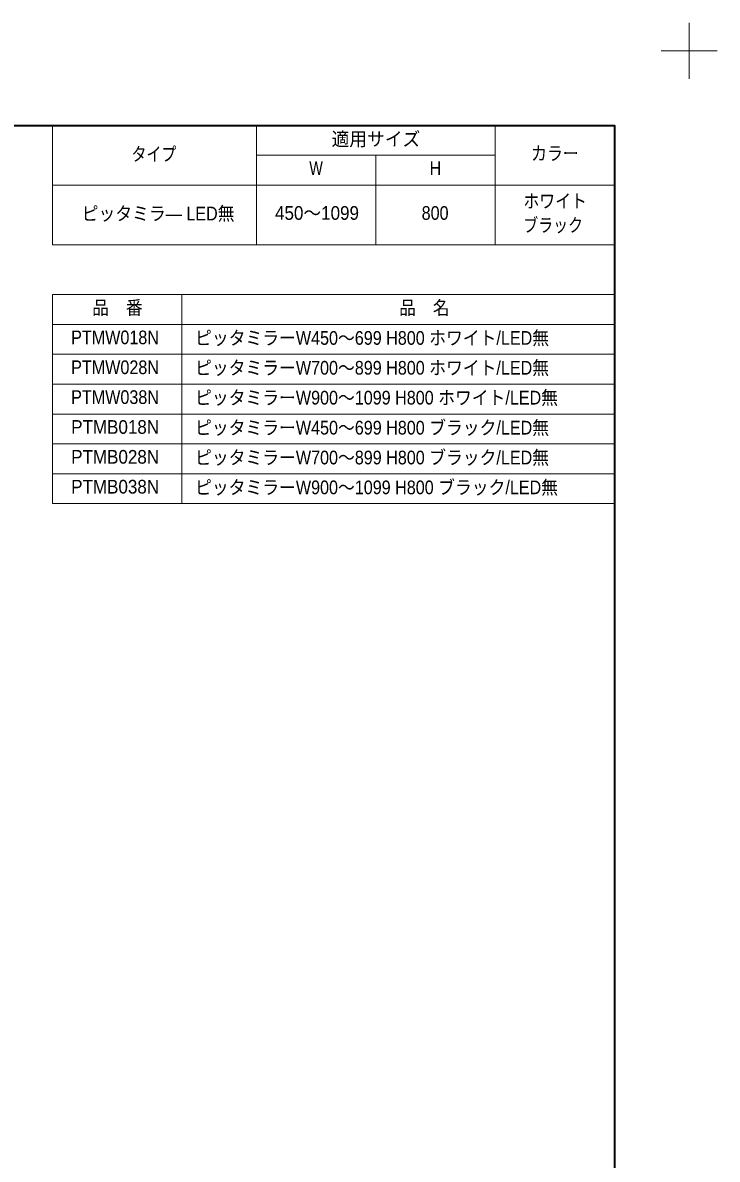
# Model space of a CAD drawing. Units: millimetres, scale not verified. Extents: x -4547 to 4547, y -2284 to 2284.
# Drawn here: x 470 to 1866, y 0 to 2284 of the extents above; entities that cross this region are included whole.
import ezdxf
from ezdxf.enums import TextEntityAlignment as Align

# ---------------------------------------------------------------- set-up
doc = ezdxf.new("R2010")
doc.units = ezdxf.units.MM
doc.header["$LTSCALE"] = 20
doc.layers.add('0-0_1図面枠', color=7, linetype='Continuous', lineweight=20)
doc.layers.add('0-4_Defpoints', color=7, linetype='Continuous')
doc.styles.add('ＭＳ Ｐゴシック', font='')
doc.styles.get('ＭＳ Ｐゴシック').set_extended_font_data('MS PGothic')

# ---------------------------------------------------------------- blocks, each defined once
blk = doc.blocks.new('グループ-81')
at = {"layer": '0-0_1図面枠', "lineweight": 15}
for p, q in [((45600, 41550), (45600, 36750)), ((55200, 41550), (55200, 36750)), ((45600, 40350), (55200, 40350)), ((50400, 40350), (50400, 36750)), ((37400, 39150), (60000, 39150))]:
    blk.add_line(p, q, dxfattribs=at)
blk.add_lwpolyline([(37400, 41550), (60000, 41550), (60000, 36750), (37400, 36750)], close=True, dxfattribs=at)
at = {"layer": '0-0_1図面枠', "style": 'ＭＳ Ｐゴシック'}
for s, width, p in [('適用サイズ', 0.95, (48623.4, 40561.5)), ('タイプ', 0.8, (40580.9, 39956)), ('カラー', 0.85, (56641.8, 39986.2)), ('W', 0.8, (47726.3, 39390.5)), ('H', 0.9, (52563.8, 39390.5)), ('ホワイト', 0.85, (56332.9, 38069)), ('ピッタミラ― LED無', 0.9, (38577.7, 37567.4)), ('450～1099', 0.95, (46347.4, 37589.2)), ('800', 0.9, (52242.4, 37589.2)), ('ブラック', 0.8, (56326.8, 37100.3))]:
    blk.add_text(s, height=550.3, dxfattribs=dict(at, width=width)).set_placement(p, align=Align.BOTTOM_LEFT)
blk = doc.blocks.new('グループ-82')
at = {"layer": '0-0_1図面枠', "lineweight": 15}
for p, q in [((42600, 34750), (42600, 26350)), ((37400, 33550), (60000, 33550)), ((37400, 32350), (60000, 32350)), ((37400, 31150), (60000, 31150)), ((37400, 29950), (60000, 29950)), ((37400, 28750), (60000, 28750)), ((37400, 27550), (60000, 27550))]:
    blk.add_line(p, q, dxfattribs=at)
blk.add_lwpolyline([(37400, 34750), (60000, 34750), (60000, 26350), (37400, 26350)], close=True, dxfattribs=at)
blk = doc.blocks.new('グループ-83')
at = {"layer": '0-0_1図面枠'}
blk.add_blockref('グループ-82', (0, 0), dxfattribs=at)
at = {"layer": '0-0_1図面枠', "style": 'ＭＳ Ｐゴシック'}
for s, width, p in [('品\u3000番', 0.9, (38999.9, 33786.2)), ('品\u3000名', 0.9, (51340.3, 33779.1)), ('ピッタミラーW450～699 H800 ホワイト/LED無', 0.9, (43133.5, 32567.4)), ('PTMW018N', 0.9, (38153.8, 32589.2)), ('PTMW028N', 0.9, (38153.8, 31389.2)), ('ピッタミラーW700～899 H800 ホワイト/LED無', 0.9, (43133.5, 31367.4)), ('PTMW038N', 0.9, (38153.8, 30189.2)), ('ピッタミラーW900～1099 H800 ホワイト/LED無', 0.9, (43133.5, 30167.4)), ('PTMB018N', 0.95, (38153.8, 28989.2)), ('ピッタミラーW450～699 H800 ブラック/LED無', 0.9, (43133.5, 28961.5)), ('PTMB028N', 0.95, (38153.8, 27789.2)), ('ピッタミラーW700～899 H800 ブラック/LED無', 0.9, (43133.5, 27761.5)), ('PTMB038N', 0.95, (38153.8, 26589.2)), ('ピッタミラーW900～1099 H800 ブラック/LED無', 0.9, (43133.5, 26561.5))]:
    blk.add_text(s, height=550.3, dxfattribs=dict(at, width=width)).set_placement(p, align=Align.BOTTOM_LEFT)
blk = doc.blocks.new('グループ')
at = {"layer": '0-0_1図面枠', "lineweight": 15}
for p, q in [((63000, 43425), (63000, 45675)), ((64125, 44550), (61875, 44550))]:
    blk.add_line(p, q, dxfattribs=at)
blk = doc.blocks.new('グループ-2')
at = {"layer": '0-0_1図面枠', "lineweight": 35}
blk.add_lwpolyline([(-60000, 41550), (60000, 41550), (60000, -41550), (-60000, -41550)], close=True, dxfattribs=at)

msp = doc.modelspace()

# ---------------------------------------------------------------- block references
at = {"layer": '0-0_1図面枠', "xscale": 0.05, "yscale": 0.05}
for name in ['グループ-2', 'グループ-81', 'グループ-83']:
    msp.add_blockref(name, (-1340.63, 0), dxfattribs=at)
at = {"layer": '0-4_Defpoints', "xscale": 0.05, "yscale": 0.05}
msp.add_blockref('グループ', (-1340.63, 0), dxfattribs=at)

doc.saveas('drawing.dxf')
